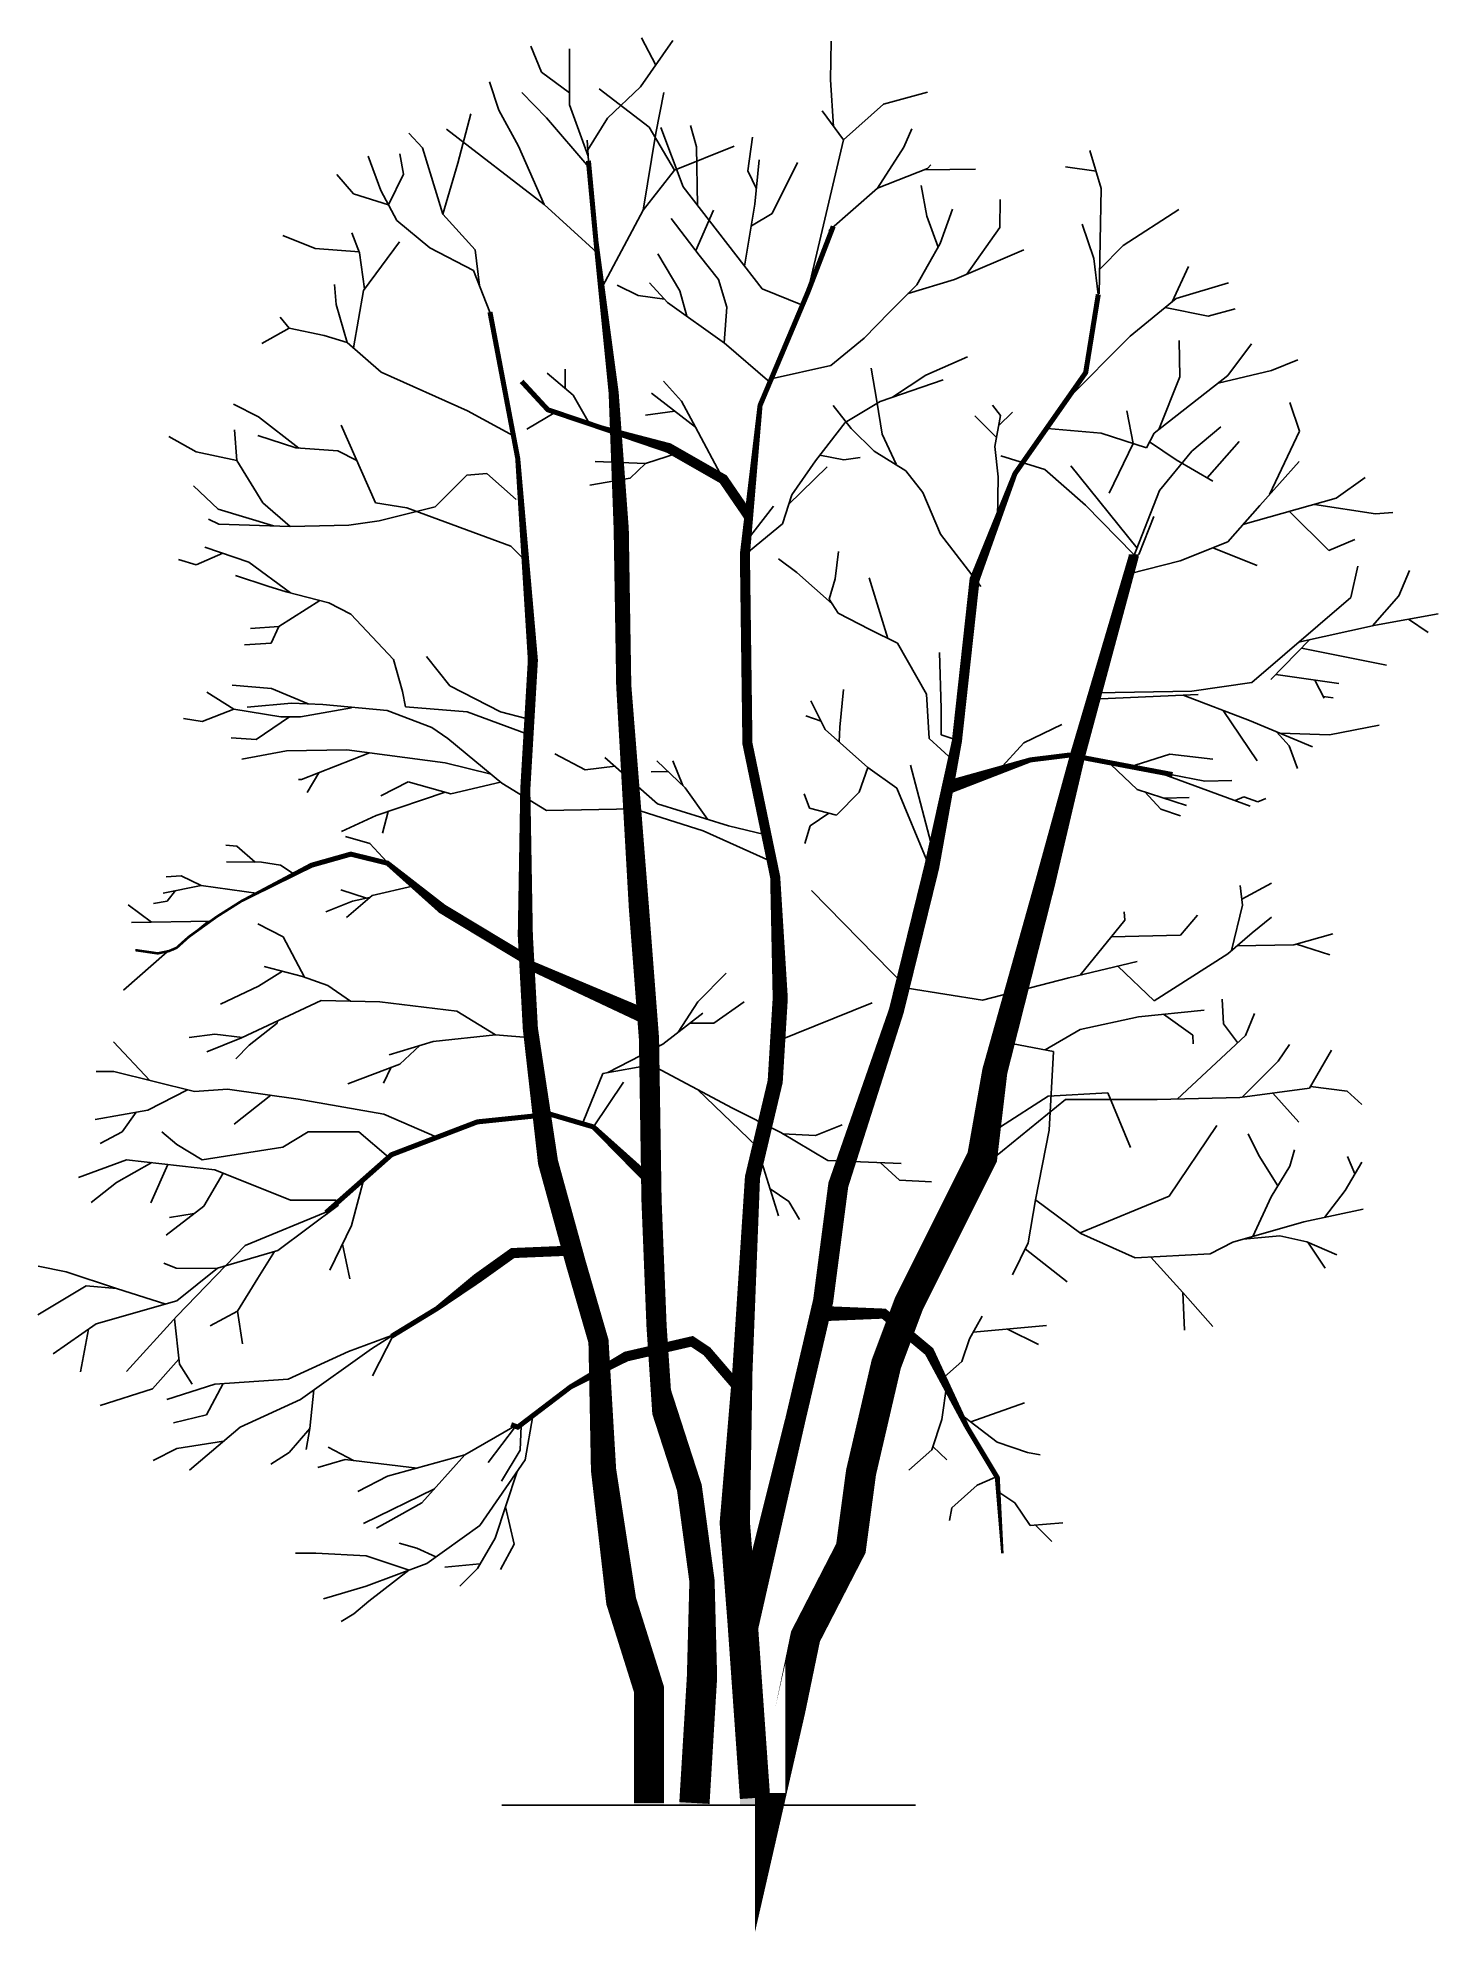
# Model space of a CAD drawing. Header units: millimetres. Extents: x -3326 to 3608, y -629 to 8756.
import ezdxf

# ---------------------------------------------------------------- set-up
doc = ezdxf.new("R2010")
doc.units = ezdxf.units.MM
doc.layers.add('ceco.net 159', color=7, linetype='Continuous')

msp = doc.modelspace()

# ---------------------------------------------------------------- linework, layer by layer
at = {"layer": 'ceco.net 159'}
for p, q in [((-341.8, 8513.9), (-181.2, 8744)), ((-266.5, 8621.8), (-336.2, 8756.5)), ((599.3, 8548.2), (602.5, 8740.3)), ((-832.5, 8586.3), (-885, 8716.1)), ((-693.6, 8424.6), (-693.3, 8703)), ((-693.6, 8484.2), (-832.5, 8586.3)), ((613.4, 8318.1), (599.3, 8548.2)), ((-1042.8, 8398.1), (-1089.7, 8539.3)), ((-807.4, 8359.8), (-929.6, 8486)), ((-299, 8314.9), (-546, 8504.4)), ((-505.9, 8358.5), (-341.8, 8513.9)), ((-265.5, 8283.6), (-227, 8485.8)), ((860.9, 8427.6), (1078.9, 8487.9)), ((-1246.2, 8135), (-1182.7, 8380.9)), ((-946, 8220), (-1042.8, 8398.1)), ((-596.9, 8116.5), (-807.4, 8359.8)), ((-601.1, 8171.2), (-693.6, 8424.6)), ((-602.8, 8202.2), (-505.9, 8358.5)), ((662.7, 8250.5), (557.9, 8394.2)), ((662.7, 8250.5), (860.9, 8427.6)), ((-1421.9, 8212.2), (-1488.4, 8284.6)), ((-819.1, 7931.2), (-1301.9, 8304.8)), ((-328.2, 7903.5), (-265.5, 8283.6)), ((-173.9, 8100.7), (-299, 8314.9)), ((-131, 8017.7), (-241.1, 8312.4)), ((-64.5, 8217), (-94.8, 8322.7)), ((190.3, 8098.4), (213.4, 8264.3)), ((962.8, 8214.5), (1001.5, 8305.6)), ((-1628.2, 8000.6), (-1690.5, 8170.6)), ((-1515.3, 8081.9), (-1534.2, 8182.2)), ((-1320, 7883), (-1421.9, 8212.2)), ((-819.1, 7931.2), (-946, 8220)), ((-599.7, 8147.1), (-605.4, 8250.3)), ((-173.9, 8100.7), (121.2, 8220.7)), ((-59.7, 7925.7), (-64.5, 8217)), ((485.5, 7492.5), (662.7, 8250.5)), ((831.5, 8011.3), (962.8, 8214.5)), ((1940, 8010.2), (1883.5, 8198.3)), ((-1763.1, 7983.2), (-1845.2, 8079.5)), ((-1590, 7929.3), (-1515.3, 8081.9)), ((-1320, 7883), (-1246.2, 8135)), ((-328.2, 7903.5), (-173.9, 8100.7)), ((232.2, 8008.7), (190.3, 8098.4)), ((224.9, 7932.9), (245.9, 8152.4)), ((310.8, 7886.2), (436.3, 8138.8)), ((831.5, 8011.3), (1079.3, 8110.1)), ((1062.5, 8103.4), (1317.8, 8106.5)), ((1079.3, 8110.1), (1095.5, 8127.7)), ((1914.5, 8095.3), (1762.4, 8117.7)), ((-1590, 7929.3), (-1763.1, 7983.2)), ((-1548.4, 7851.3), (-1628.2, 8000.6)), ((260, 7513.8), (-131, 8017.7)), ((590.5, 7801.2), (831.5, 8011.3)), ((1075.8, 7873.2), (1047.5, 8025.2)), ((1929.3, 7488.7), (1940, 8010.2)), ((-557.6, 7692.9), (-819.1, 7931.2)), ((-530, 7524.4), (-328.2, 7903.5)), ((-68.3, 7703.2), (19.5, 7902.5)), ((173.8, 7624.9), (224.9, 7932.9)), ((207.1, 7825.6), (310.8, 7886.2)), ((1142.1, 7737.5), (1203, 7908)), ((1437.9, 7816.3), (1438.9, 7955.5)), ((2048.9, 7727.2), (2323.4, 7906)), ((-1734.2, 7691.9), (-1771.4, 7791.3)), ((-1385.1, 7716.8), (-1548.4, 7851.3)), ((-1160.2, 7707.1), (-1320, 7883)), ((-50.5, 7680), (-190.5, 7862.3)), ((1131.7, 7719), (1075.8, 7873.2)), ((1274.6, 7585.6), (1437.9, 7816.3)), ((1902.7, 7663.6), (1844.9, 7833.4)), ((-1953.7, 7712.9), (-2113.3, 7777.8)), ((-1735.7, 7696), (-1953.7, 7712.9)), ((-1714, 7505.5), (-1534.7, 7746.4)), ((-1169.6, 7603.1), (-1385.1, 7716.8)), ((-1139.8, 7528.8), (-1160.2, 7707.1)), ((1026.2, 7532.1), (1142.1, 7737.5)), ((1213.1, 7559.1), (1555.9, 7706.9)), ((1931.8, 7608.9), (2048.9, 7727.2)), ((-1708.6, 7512.7), (-1734.2, 7691.9)), ((-1087.3, 7397.8), (-1169.6, 7603.1)), ((-147.3, 7503.2), (-256.3, 7686.5)), ((44, 7558.8), (-50.5, 7680)), ((1925.2, 7485.3), (1902.7, 7663.6)), ((2290.5, 7448.8), (2371.3, 7623.3)), ((-1849.6, 7435), (-1856.9, 7534.8)), ((-353.7, 7480.1), (-456.8, 7531.3)), ((-208.5, 7446), (-297.2, 7542.6)), ((85.8, 7422.4), (44, 7558.8)), ((460.1, 7432.5), (260, 7513.8)), ((890.6, 7398.2), (1026.2, 7532.1)), ((983.5, 7489.9), (1213.1, 7559.1)), ((2311.1, 7465.7), (2569.6, 7542.5)), ((-1794.7, 7247.1), (-1849.6, 7435)), ((-1763.8, 7220.2), (-1714, 7505.5)), ((-223.6, 7462.4), (-353.7, 7480.1)), ((73.5, 7243.2), (-208.5, 7446)), ((-113.1, 7377.3), (-147.3, 7503.2)), ((71.8, 7244.7), (85.8, 7422.4)), ((2082.7, 7278.3), (2311.1, 7465.7)), ((2255.9, 7420.4), (2469.8, 7377.7)), ((-2081.6, 7317.4), (-2125.7, 7372.3)), ((765.3, 7268), (890.6, 7398.2)), ((2469.8, 7377.7), (2603.9, 7413.4)), ((-2081.6, 7317.4), (-2217.4, 7242)), ((-1909.2, 7281.8), (-2081.6, 7317.4)), ((-1794.7, 7247.1), (-1909.2, 7281.8)), ((-1626.9, 7100.7), (-1794.7, 7247.1)), ((298.9, 7050.6), (71.8, 7244.7)), ((599.9, 7132.5), (765.3, 7268)), ((1764.6, 6957.7), (2082.7, 7278.3)), ((2329.3, 7077.2), (2325.4, 7256.3)), ((2566.5, 7083.6), (2684.3, 7240.9)), ((1071.9, 7084.7), (1278.2, 7176.4)), ((2783.1, 7109.1), (2912.9, 7161.6)), ((-1199.3, 6908.4), (-1626.9, 7100.7)), ((-675.6, 6986.5), (-804.3, 7095.5)), ((-715.2, 7020), (-715.2, 7115.3)), ((-138.2, 6956.8), (-228.2, 7055.9)), ((306, 7067.6), (599.9, 7132.5)), ((827.7, 6955.9), (799.9, 7119.4)), ((844.3, 6955.1), (1157.1, 7062.7)), ((905.4, 6976.2), (1071.9, 7084.7)), ((2201.3, 6797.6), (2566.5, 7083.6)), ((2224.5, 6815.8), (2329.3, 7077.2)), ((2518.2, 7045.7), (2783.1, 7109.1)), ((-595.5, 6847), (-675.6, 6986.5)), ((-68.9, 6827.2), (-287.6, 6996.4)), ((-68.9, 6827.2), (-138.2, 6956.8)), ((672.5, 6851.5), (844.3, 6955.1)), ((855.5, 6792.3), (827.7, 6955.9)), ((2921, 6808.2), (2874, 6949.5)), ((-2233, 6878.1), (-2357.9, 6941.4)), ((-2034.6, 6723.4), (-2233, 6878.1)), ((-971.1, 6785.4), (-1199.3, 6908.4)), ((-763.3, 6902.2), (-904.2, 6817.3)), ((-171.3, 6906.4), (-317.3, 6886.6)), ((702, 6821.3), (611.6, 6935.4)), ((1420.6, 6776.5), (1313.7, 6883.3)), ((1441.4, 6885.3), (1401.2, 6936)), ((1412.1, 6732.4), (1441.4, 6885.3)), ((1431.4, 6833.4), (1500.2, 6901.5)), ((2097.7, 6746), (2066.9, 6907.8)), ((-2542, 6705.7), (-2678, 6781.1)), ((-2341.7, 6662.3), (-2351.8, 6813.6)), ((-2049, 6724.4), (-2237, 6785.5)), ((-1654.7, 6452.3), (-1823.8, 6837.4)), ((68.1, 6569.7), (-68.9, 6827.2)), ((525.1, 6660.6), (672.5, 6851.5)), ((815.7, 6709.5), (702, 6821.3)), ((923.7, 6643.5), (855.5, 6792.3)), ((1673.7, 6820.2), (1939.5, 6797.2)), ((1939.5, 6797.2), (2163.4, 6724.7)), ((2163.4, 6724.7), (2201.3, 6797.6)), ((2388.1, 6708.4), (2532.5, 6829.8)), ((2773.6, 6493.9), (2921, 6808.2)), ((-2341.7, 6662.3), (-2542, 6705.7)), ((-1840.8, 6710.5), (-2049, 6724.4)), ((-1747.3, 6663.2), (-1840.8, 6710.5)), ((-158, 6698.4), (-317.3, 6648.1)), ((547, 6689), (665.7, 6666.2)), ((665.7, 6666.2), (745.8, 6677.8)), ((972, 6610.7), (815.7, 6709.5)), ((1429.1, 6580.8), (1412.1, 6732.4)), ((1660.1, 6618.6), (1442.6, 6685.9)), ((1979.8, 6500.5), (2097.7, 6746)), ((2179.5, 6755.7), (2311.7, 6665.3)), ((2228.9, 6513.1), (2388.1, 6708.4)), ((2311.7, 6665.3), (2492.8, 6559.8)), ((2464.1, 6576.5), (2622.1, 6756.4)), ((-2211.4, 6452.9), (-2341.7, 6662.3)), ((-1201.3, 6590.3), (-1358.9, 6433)), ((-1103.3, 6597.7), (-1201.3, 6590.3)), ((-958, 6468.9), (-1103.3, 6597.7)), ((-393.5, 6574.5), (-593.1, 6540.5)), ((-317.3, 6648.1), (-565.8, 6658)), ((-317.3, 6648.1), (-393.5, 6574.5)), ((391.6, 6444.1), (582.6, 6631.6)), ((406.8, 6491.7), (525.1, 6660.6)), ((1056.7, 6503.9), (972, 6610.7)), ((1426.9, 6372.7), (1429.1, 6580.8)), ((1861.3, 6441), (1660.1, 6618.6)), ((1788.6, 6636.7), (2117.1, 6227.6)), ((2724.5, 6438.8), (2919.5, 6657.5)), ((3103.9, 6475.6), (3247.6, 6578.8)), ((-2433.2, 6421), (-2555.8, 6537.3)), ((181.1, 6367.1), (78.4, 6523.9)), ((360.9, 6347.8), (406.8, 6491.7)), ((1143, 6298.1), (1056.7, 6503.9)), ((2098.7, 6180.6), (2228.9, 6513.1)), ((-2159.2, 6338.5), (-2433.2, 6421)), ((-2077.2, 6336.2), (-2211.4, 6452.9)), ((-1498.3, 6427.4), (-1654.7, 6452.3)), ((-1358.9, 6433), (-1635.3, 6363.6)), ((-984.4, 6238), (-1498.3, 6427.4)), ((316, 6436.2), (174.8, 6253.3)), ((2099.9, 6197.8), (1861.3, 6441)), ((2200.2, 6385.6), (2125.9, 6196.6)), ((2566.1, 6260), (2724.5, 6438.8)), ((2641.7, 6345.4), (3103.9, 6475.6)), ((2871.9, 6410.2), (3067.1, 6215.8)), ((2995.4, 6445), (3297.8, 6397.7)), ((3297.8, 6397.7), (3384.3, 6405.6)), ((-2429.8, 6346.3), (-2481.7, 6371.7)), ((-2077.2, 6336.2), (-2429.8, 6346.3)), ((-1787, 6342), (-2077.2, 6336.2)), ((-1635.3, 6363.6), (-1787, 6342)), ((175.2, 6194.6), (360.9, 6347.8)), ((1343.2, 6038.1), (1143, 6298.1)), ((-2410.4, 6203), (-2541.8, 6145.4)), ((-2282, 6159.3), (-2499.2, 6233.3)), ((-984.4, 6238), (-911.9, 6166)), ((622.1, 6075.6), (638, 6212)), ((2330.1, 6165.7), (2566.1, 6260)), ((2492, 6230.4), (2711.9, 6142.7)), ((3067.1, 6215.8), (3195.6, 6271.1)), ((-2541.8, 6145.4), (-2630.2, 6171.8)), ((-2075.8, 6006.9), (-2282, 6159.3)), ((431.8, 6107.8), (341.9, 6174.6)), ((607.4, 5952.2), (431.8, 6107.8)), ((2078.7, 6100.3), (2330.1, 6165.7)), ((3175.7, 5983.7), (3210.5, 6139.6)), ((3413, 5991.8), (3466.4, 6117.1)), ((-2187.7, 6039.3), (-2347.8, 6092.6)), ((-2096.1, 6012.2), (-2187.7, 6039.3)), ((-1884.7, 5956.7), (-2096.1, 6012.2)), ((592.4, 5975.4), (622.1, 6075.6)), ((882.4, 5781.1), (790.3, 6080.8)), ((-1930.6, 5968.8), (-2133.3, 5839.8)), ((-1776.1, 5900.7), (-1884.7, 5956.7)), ((637, 5906.1), (592.4, 5975.4)), ((2685.1, 5563), (3175.7, 5983.7)), ((3283.5, 5842.8), (3413, 5991.8)), ((-2133.3, 5839.8), (-2272.9, 5829.2)), ((-2133.3, 5839.8), (-2170.4, 5756.6)), ((-1565.3, 5676.3), (-1776.1, 5900.7)), ((793.8, 5825.4), (637, 5906.1)), ((930.6, 5757), (793.8, 5825.4)), ((2917.2, 5762.1), (3297.4, 5845.9)), ((3297.4, 5845.9), (3608, 5902.2)), ((3460.9, 5875.5), (3559.2, 5810.3)), ((-2170.4, 5756.6), (-2303.3, 5748.4)), ((1074.1, 5505.1), (930.6, 5757)), ((2779.9, 5577.1), (2971.9, 5774.1)), ((2931.1, 5732.3), (3352.4, 5648.9)), ((-1520.7, 5518.6), (-1565.3, 5676.3)), ((-1401.2, 5690.7), (-1285.9, 5546.6)), ((1139, 5711.6), (1147, 5433.9)), ((-2169.6, 5532.1), (-2364.4, 5549.4)), ((-1285.9, 5546.6), (-1035.6, 5416.8)), ((2388.3, 5518.9), (2685.1, 5563)), ((2804.9, 5602.8), (3116, 5557)), ((2997.1, 5574.5), (3043.3, 5485.6)), ((-2355.7, 5430.6), (-2489, 5515.2)), ((-2069.4, 5460), (-2290.5, 5439.5)), ((-1987.5, 5456.6), (-2169.6, 5532.1)), ((-1915.5, 5453.6), (-2069.4, 5460)), ((-1596.7, 5423.2), (-1915.5, 5453.6)), ((-1505.7, 5441.7), (-1520.7, 5518.6)), ((572.5, 5329.5), (502.4, 5471.7)), ((645.1, 5340.6), (664.1, 5527.2)), ((1088.1, 5284.7), (1074.1, 5505.1)), ((1915.3, 5511.2), (2388.3, 5518.9)), ((1936.9, 5480.9), (2419.8, 5502.4)), ((2345.6, 5499.1), (2674, 5373.8)), ((3039.6, 5492.8), (3088.8, 5486)), ((-2513.1, 5368.8), (-2605.2, 5384.4)), ((-2355.4, 5430.6), (-2513.1, 5368.8)), ((-2123.3, 5392.2), (-2355.7, 5430.6)), ((-2080.3, 5392.3), (-2245.6, 5280.3)), ((-2026.2, 5392.4), (-2123.3, 5392.2)), ((-1772.7, 5437.1), (-2026.2, 5392.4)), ((-1376, 5340.1), (-1596.7, 5423.2)), ((-1200.2, 5417), (-1505.7, 5441.7)), ((-896.5, 5304), (-1200.2, 5417)), ((-1035.6, 5416.8), (-908.6, 5384.4)), ((552.5, 5370.1), (477.6, 5396.7)), ((1147, 5433.9), (1147, 5303.5)), ((1556.4, 5263.8), (1745.4, 5354.6)), ((2543.5, 5423.6), (2711.9, 5175)), ((2674, 5373.8), (2986.6, 5244.4)), ((3070.4, 5303.8), (3316, 5351.3)), ((-2245.6, 5280.3), (-2369.2, 5287.5)), ((-1295.3, 5284.7), (-1376, 5340.1)), ((-1028.2, 5062.9), (-1295.3, 5284.7)), ((783.5, 5140.8), (572.5, 5329.5)), ((641.2, 5268.1), (645.1, 5340.6)), ((1202.5, 5179.4), (1088.1, 5284.7)), ((1147, 5303.5), (1202.3, 5285.3)), ((1432.6, 5128.8), (1556.4, 5263.8)), ((2807.2, 5318.7), (2870.8, 5249.4)), ((2826.4, 5310.7), (3070.4, 5303.8)), ((-2095.1, 5223.3), (-2316.3, 5182.1)), ((-1795.8, 5229.6), (-2095.1, 5223.3)), ((-1683.3, 5214.5), (-2021.2, 5081)), ((-1309.2, 5164.6), (-1795.8, 5229.6)), ((-1082.1, 5107.7), (-1309.2, 5164.6)), ((-615.3, 5129.3), (-765.5, 5208.5)), ((-257, 4962), (-517.9, 5191.2)), ((-120.1, 5041), (-261.2, 5173.9)), ((-132, 5052.2), (-182, 5173.9)), ((2107.8, 5152.4), (2280.3, 5207.7)), ((2280.3, 5207.7), (2492.4, 5182.1)), ((2870.8, 5249.4), (2912.4, 5136.6)), ((-2021.2, 5081), (-2036.1, 5082.1)), ((-1935.2, 5114.4), (-1992.1, 5017)), ((-1492.8, 5070.7), (-1627.5, 5000.8)), ((-1280.9, 5011.6), (-1492.8, 5070.7)), ((-1035.7, 5069.2), (-1280.9, 5011.6)), ((-468.1, 5147.5), (-615.3, 5129.3)), ((-204.9, 5120.8), (-288.4, 5120.2)), ((783.5, 5140.8), (741.4, 5019)), ((927.9, 5038.5), (783.5, 5140.8)), ((995.9, 5152.3), (1112.2, 4707.7)), ((1987.2, 5155.7), (2117.7, 5031.9)), ((2242.1, 5109.9), (2678.1, 4950.2)), ((2283.6, 5107), (2453.6, 5074)), ((2453.6, 5074), (2587.3, 5077.3)), ((-1309.1, 5019.5), (-1651.4, 4902.7)), ((-806.9, 4928.7), (-1028.2, 5062.9)), ((-9.8, 4884.7), (-120.1, 5041)), ((495.3, 4939), (469.1, 5011.1)), ((741.4, 5019), (629.6, 4905.3)), ((1080.8, 4668.8), (927.9, 5038.5)), ((2117.7, 5031.9), (2362, 4953.5)), ((2155.1, 5019.9), (2234.9, 4934.5)), ((2251.8, 4988.8), (2375.2, 4993.1)), ((2602.7, 4977.8), (2646.7, 4996.2)), ((2646.7, 4996.2), (2714.6, 4971.6)), ((2714.6, 4971.6), (2754.4, 4988)), ((-1651.4, 4902.7), (-1822.2, 4823.9)), ((-1591.4, 4923.7), (-1619.8, 4816.5)), ((-375.1, 4936.2), (-806.9, 4928.7)), ((-30.8, 4827.2), (-375.1, 4936.2)), ((-257, 4962), (93.8, 4852.3)), ((629.6, 4905.3), (495.3, 4939)), ((591.5, 4914.9), (499, 4852.1)), ((2234.9, 4934.5), (2333.1, 4901.5)), ((-1682.6, 4765.3), (-1803.1, 4799.1)), ((331.8, 4663.5), (-30.8, 4827.2)), ((93.8, 4852.3), (273, 4808.5)), ((499, 4852.1), (472.1, 4765.4)), ((-2340.4, 4751.2), (-2395.7, 4756.2)), ((-2250, 4672.3), (-2340.4, 4751.2)), ((-1596.7, 4672.7), (-1682.6, 4765.3)), ((-2616.1, 4605.1), (-2690.4, 4599.4)), ((-2518, 4557), (-2616.1, 4605.1)), ((-2218.1, 4671.8), (-2392, 4674.3)), ((-2218.1, 4671.8), (-2125, 4657.1)), ((-2125, 4657.1), (-2057.4, 4612.8)), ((-2518, 4557), (-2705.2, 4518.7)), ((-2644.2, 4531.2), (-2685.5, 4478.9)), ((-2232.8, 4517.5), (-2518, 4557)), ((-1698.2, 4493.5), (-1826.2, 4535.8)), ((-1671, 4507.7), (-1797.3, 4398.8)), ((-1471.3, 4553.1), (-1671, 4507.7)), ((505.1, 4531.5), (979.2, 4047.3)), ((2639.8, 4458.9), (2627.4, 4557.2)), ((2636, 4489.3), (2782.2, 4567.6)), ((-2763.8, 4374.4), (-2879.4, 4461.5)), ((-2685.5, 4478.9), (-2754, 4467.3)), ((-1768.4, 4478.9), (-1900.5, 4426.9)), ((-1684.2, 4496.4), (-1768.4, 4478.9)), ((2056.6, 4384.4), (2053.4, 4426)), ((2585.2, 4234.6), (2639.8, 4458.9)), ((-2471.5, 4379.4), (-2863.2, 4372.7)), ((-2485.9, 4376.7), (-2654.3, 4238.1)), ((-2111.3, 4302.7), (-2236.2, 4366)), ((1834.8, 4112.5), (2056.6, 4384.4)), ((2331.8, 4309.7), (2417.3, 4410.4)), ((2566.5, 4218.4), (2687, 4322.6)), ((2687, 4322.6), (2783.1, 4399.7)), ((-2685.5, 4227.1), (-2902.6, 4038.1)), ((-2005.8, 4102.9), (-2111.3, 4302.7)), ((1989.2, 4301.8), (2331.8, 4309.7)), ((2611.7, 4257.5), (2893.2, 4262.4)), ((2893.2, 4262.4), (3086.1, 4317.1)), ((2907.6, 4266.5), (3071.1, 4212.7)), ((-2114.1, 4132.1), (-2232.8, 4057.6)), ((-2015.3, 4106.3), (-2205.4, 4155.9)), ((1779.6, 4099.3), (2118, 4180.1)), ((2022.3, 4157.3), (2201.2, 3984.4)), ((2201.2, 3984.4), (2566.5, 4218.4)), ((-2232.8, 4057.6), (-2422.2, 3968)), ((-1889.6, 4061.2), (-2015.3, 4106.3)), ((-1778.3, 3983.5), (-1889.6, 4061.2)), ((-58.1, 3980.3), (83, 4122.3)), ((979.2, 4047.3), (1352.2, 3987.6)), ((1352.2, 3987.6), (1779.6, 4099.3)), ((-1922.6, 3986.4), (-2318.3, 3801.1)), ((-1632.9, 3980.6), (-1922.6, 3986.4)), ((-1252.1, 3934.5), (-1632.9, 3980.6)), ((-155.5, 3830.1), (-58.1, 3980.3)), ((21.1, 3874.6), (171.3, 3980.3)), ((334.2, 3784.6), (804.7, 3975.4)), ((2545, 3871.3), (2538.6, 3992.6)), ((-2141.2, 3874.7), (-2280.1, 3764.7)), ((-2141.2, 3874.7), (-2138.8, 3885.2)), ((-1059.9, 3816.9), (-1252.1, 3934.5)), ((-231.7, 3769.8), (-32.9, 3923.7)), ((-96.3, 3874.6), (21.1, 3874.6)), ((1836.3, 3843.7), (2123.9, 3905.9)), ((2123.9, 3905.9), (2450.1, 3938.4)), ((2248.8, 3918.3), (2392.8, 3814.4)), ((2615.3, 3777.9), (2545, 3871.3)), ((2653.6, 3813.7), (2698, 3922.8)), ((-2772.1, 3590.9), (-2952.2, 3781.9)), ((-2450.2, 3820.2), (-2576.5, 3802.8)), ((-2318.3, 3801.1), (-2490.3, 3732.3)), ((-2313.2, 3802.8), (-2450.2, 3820.2)), ((-2280.1, 3764.7), (-2346, 3697.9)), ((-1367.9, 3783.6), (-1586.2, 3716.8)), ((-1434.5, 3763.2), (-1534, 3671.6)), ((-1059.9, 3816.9), (-1367.9, 3783.6)), ((-879.9, 3802.4), (-1059.9, 3816.9)), ((-503.9, 3629.4), (-231.7, 3769.8)), ((1468.9, 3778.2), (1703.9, 3733.3)), ((1661.4, 3741.5), (1836.3, 3843.7)), ((2315.8, 3498.4), (2653.6, 3813.7)), ((2392.8, 3814.4), (2395.6, 3771.6)), ((2815.5, 3685.8), (2872.1, 3769.5)), ((-1534, 3671.6), (-1790.7, 3574.2)), ((-527.9, 3625.1), (-289.1, 3667.9)), ((-289.1, 3667.9), (114.4, 3453.4)), ((1703.9, 3733.3), (1682.3, 3344.8)), ((2637.3, 3507.3), (2815.5, 3685.8)), ((2971.1, 3551.6), (3080.3, 3741.3)), ((-2949.8, 3635.3), (-3037.3, 3635.3)), ((-2749.8, 3585.3), (-2949.8, 3635.3)), ((-2549.8, 3535.3), (-2749.8, 3585.3)), ((-1575.8, 3655.7), (-1614.9, 3576.7)), ((-626, 3385.7), (-527.9, 3625.1)), ((-574.8, 3360.3), (-425.7, 3582.3)), ((-2584.6, 3544.1), (-2781.1, 3443.1)), ((-2387.3, 3547.8), (-2549.8, 3535.3)), ((-2037.3, 3497.8), (-2387.3, 3547.8)), ((-2172.1, 3517.1), (-2354.9, 3373.5)), ((-1612.3, 3422.8), (-2037.3, 3497.8)), ((-60, 3546.1), (233.8, 3262.7)), ((1360.9, 3169.1), (1762.3, 3496)), ((1440.7, 3360.6), (1677.1, 3512.5)), ((1677.1, 3512.5), (1973, 3528.6)), ((1762.3, 3496), (2216.3, 3496)), ((1973, 3528.6), (2084.6, 3258)), ((2216.3, 3496), (2627, 3506)), ((2627, 3506), (2971.1, 3551.6)), ((2789.1, 3527.5), (2918.6, 3384.7)), ((2976.3, 3560.5), (3157.1, 3536.9)), ((3157.1, 3536.9), (3230.5, 3470.8)), ((-2781.1, 3443.1), (-3043.3, 3396.3)), ((-2839.2, 3432.7), (-2909.2, 3335.6)), ((-1349.8, 3310.3), (-1612.3, 3422.8)), ((114.4, 3453.4), (352.8, 3332.2)), ((-2909.2, 3335.6), (-3018.1, 3278.7)), ((-2637.3, 3272.8), (-2712.3, 3335.3)), ((-1987.3, 3335.3), (-2112.3, 3260.3)), ((-1737.3, 3335.3), (-1987.3, 3335.3)), ((-1590.6, 3211.2), (-1737.3, 3335.3)), ((352.8, 3332.2), (585.5, 3194.6)), ((361.9, 3326.8), (525.4, 3317.5)), ((525.4, 3317.5), (657.5, 3371.1)), ((1682.3, 3344.8), (1614.5, 2999.7)), ((2276.5, 3017.8), (2511.9, 3367.3)), ((2720.9, 3219.2), (2667.5, 3325.9)), ((-2887.3, 3197.8), (-3124.8, 3110.3)), ((-2449.8, 3147.8), (-2887.3, 3197.8)), ((-2512.3, 3197.8), (-2637.3, 3272.8)), ((-2112.3, 3260.3), (-2512.3, 3197.8)), ((233.8, 3262.7), (341.7, 2920)), ((585.5, 3194.6), (949.4, 3179)), ((2814.6, 3068.3), (2720.9, 3219.2)), ((2874.4, 3166.2), (2896.1, 3246.5)), ((3159.5, 3214.1), (3196.2, 3128.2)), ((-2762.6, 3183.6), (-2937.3, 3085.3)), ((-2683.2, 3174.5), (-2766, 2983.4)), ((-2408.6, 3131.4), (-2504.8, 2967.3)), ((-2074.8, 2997.8), (-2449.8, 3147.8)), ((-1710, 3107.3), (-1773.2, 2871.3)), ((845.4, 3183.5), (940.6, 3097.1)), ((2781.8, 3014.4), (2874.4, 3166.2)), ((3147.7, 3045.1), (3229.9, 3185.8)), ((-2937.3, 3085.3), (-3062.3, 2985.3)), ((299.6, 3053.8), (392.5, 2990.6)), ((940.6, 3097.1), (1099.9, 3088)), ((1835.5, 2835.6), (2276.5, 3017.8)), ((2690.9, 2817.4), (2781.8, 3014.4)), ((3045.1, 2911.9), (3147.7, 3045.1)), ((-2504.8, 2967.3), (-2691.6, 2824.5)), ((-2552.8, 2930.6), (-2674.7, 2912.2)), ((-1874.8, 2947.8), (-2299.8, 2772.8)), ((-1837.3, 2972.8), (-2137.3, 2747.8)), ((-1849.8, 2997.8), (-2074.8, 2997.8)), ((392.5, 2990.6), (445.4, 2902.3)), ((1614.5, 2999.7), (1577.2, 2785.9)), ((1614.5, 2999.7), (1839.4, 2832.7)), ((2943.8, 2889.8), (3236.5, 2953.5)), ((-1773.2, 2871.3), (-1880.4, 2650.6)), ((1839.4, 2832.7), (2107.6, 2711.8)), ((2591.5, 2788.9), (2943.8, 2889.8)), ((2642.8, 2803.6), (2824.8, 2820.3)), ((2824.8, 2820.3), (2957.8, 2791.4)), ((-2299.8, 2772.8), (-2637.3, 2422.8)), ((-2137.3, 2747.8), (-2437.3, 2660.3)), ((-2154.5, 2742.8), (-2237.3, 2610.3)), ((-1817.7, 2779.8), (-1781.6, 2608.4)), ((1577.2, 2785.9), (1500.8, 2626.8)), ((1562.9, 2756), (1771.1, 2592)), ((2107.6, 2711.8), (2479.6, 2730.7)), ((2479.6, 2730.7), (2591.5, 2788.9)), ((2957.8, 2791.4), (3105.9, 2727.1)), ((2962.9, 2789.3), (3048.7, 2659.9)), ((-3186.6, 2641.9), (-3324.5, 2671)), ((-2937.3, 2560.3), (-3186.6, 2641.9)), ((-2640.6, 2659.9), (-2702.5, 2685.8)), ((-2440, 2658.2), (-2640.6, 2659.9)), ((-2437.3, 2660.3), (-2637.3, 2497.8)), ((2185.9, 2715.8), (2343.8, 2539.3)), ((-3087.3, 2572.8), (-3326, 2429.6)), ((-2937.3, 2560.3), (-3087.3, 2572.8)), ((-2692, 2482.5), (-2937.3, 2560.3)), ((-2237.3, 2610.3), (-2337.3, 2447.8)), ((2343.8, 2539.3), (2352.4, 2353.4)), ((2343.8, 2539.3), (2493.3, 2371)), ((-2637.3, 2497.8), (-3037.3, 2385.3)), ((-2337.3, 2447.8), (-2472.2, 2374.3)), ((-2337.3, 2447.8), (-2312.3, 2285.3)), ((-3037.3, 2385.3), (-3249.8, 2235.3)), ((-3075.9, 2358.1), (-3115, 2146.6)), ((-2637.3, 2422.8), (-2887.3, 2147.8)), ((-2649.7, 2409.2), (-2624.8, 2185.3)), ((1287.7, 2310.3), (1350.2, 2422.8)), ((1305.8, 2343), (1669, 2376)), ((1476.4, 2358.5), (1629.1, 2282.6)), ((-1674.8, 2260.3), (-2024.8, 2010.3)), ((-1565.4, 2329.5), (-1787.3, 2247.8)), ((-1565.4, 2329.5), (-1674.8, 2260.3)), ((-1668.4, 2127), (-1565.4, 2329.5)), ((1250.2, 2197.8), (1287.7, 2310.3)), ((-2627.5, 2209.9), (-2759, 2061.8)), ((-2624.8, 2185.3), (-2562.3, 2085.3)), ((-1787.3, 2247.8), (-2087.3, 2110.3)), ((1150.2, 2110.3), (1250.2, 2197.8)), ((-2449.8, 2085.3), (-2687.3, 2010.3)), ((-2408.7, 2088.2), (-2491.1, 1934.3)), ((-2087.3, 2110.3), (-2449.8, 2085.3)), ((1175.2, 2085.3), (1150.2, 1910.3)), ((-2759, 2061.8), (-3017.7, 1980.1)), ((-2024.8, 2010.3), (-2324.8, 1872.8)), ((-1959.4, 2057.1), (-1978.6, 1866)), ((1293.3, 1899.3), (1559.8, 1992.9)), ((-2491.1, 1934.3), (-2655.1, 1894.9)), ((-962.5, 1879.9), (-1212.3, 1735.3)), ((-938.1, 1759.1), (-932.3, 1879.6)), ((-875.8, 1929.2), (-912.3, 1710.3)), ((1150.2, 1910.3), (1100.2, 1760.3)), ((1262.7, 1922.8), (1425.2, 1797.8)), ((-2406.7, 1803.3), (-2637.4, 1766.6)), ((-2324.8, 1872.8), (-2574.8, 1660.3)), ((-1978.6, 1866), (-2081.4, 1747.7)), ((-1978.6, 1866), (-1997.9, 1762.4)), ((-960.1, 1876.5), (-1095.9, 1696.9)), ((1425.2, 1797.8), (1575.2, 1747.8)), ((-2637.4, 1766.6), (-2756, 1707)), ((-2081.4, 1747.7), (-2171.8, 1688.6)), ((-1804.5, 1712.7), (-1940.5, 1672.1)), ((-1762.9, 1707.7), (-1888.9, 1773.9)), ((-1447.9, 1669.8), (-1804.5, 1712.7)), ((-1212.3, 1735.3), (-1594.4, 1629.1)), ((-1212.3, 1735.3), (-1424.8, 1497.8)), ((-912.3, 1710.3), (-1137.3, 1385.3)), ((-1029.7, 1604.7), (-938.1, 1759.1)), ((1100.2, 1760.3), (987.7, 1660.3)), ((1105.6, 1776.6), (1175.2, 1710.3)), ((1575.2, 1747.8), (1637.7, 1735.3)), ((-1594.4, 1629.1), (-1741.7, 1554.2)), ((-952.5, 1652.3), (-1062.3, 1322.8)), ((1412.7, 1622.8), (1325.2, 1585.3)), ((-1362.2, 1567.8), (-1713.7, 1395.6)), ((1325.2, 1585.3), (1200.2, 1472.8)), ((1437.7, 1547.8), (1512.7, 1497.8)), ((-1424.8, 1497.8), (-1649.8, 1372.8)), ((-1010.8, 1477.4), (-966.9, 1292.7)), ((1200.2, 1472.8), (1187.7, 1410.3)), ((1512.7, 1497.8), (1587.7, 1385.3)), ((-1137.3, 1385.3), (-1399.8, 1197.8)), ((-1062.3, 1322.8), (-1149.8, 1172.8)), ((1587.7, 1385.3), (1750.2, 1397.8)), ((1614.2, 1387.4), (1695.1, 1306.4)), ((-1949.8, 1247.8), (-2049.8, 1247.8)), ((-1699.8, 1235.3), (-1949.8, 1247.8)), ((-1488, 1164.8), (-1699.8, 1235.3)), ((-1449.8, 1272.8), (-1537.3, 1297.8)), ((-1355.1, 1229.8), (-1449.8, 1272.8)), ((-966.9, 1292.7), (-1035.5, 1167.2)), ((-1399.8, 1197.8), (-1699.8, 1085.3)), ((-1489.5, 1164.2), (-1687.3, 1010.3)), ((-1136.9, 1194.9), (-1310.3, 1178.8)), ((-1149.8, 1172.8), (-1237.3, 1085.3)), ((-1699.8, 1085.3), (-1912.3, 1022.8)), ((-1762.3, 947.8), (-1824.8, 910.3)), ((-1687.3, 1010.3), (-1762.3, 947.8)), ((-1029.2, 0), (1020.1, 0))]:
    msp.add_line(p, q, dxfattribs=at)
for points in [[(-74.8, 10.3, 150, 150, 0), (-37.3, 635.3, 150, 125, 0), (-37.3, 1110.3, 125, 125, 0), (-99.8, 1572.8, 125, 125, 0), (-237.3, 1997.8, 100, 100, 0), (-262.3, 2372.8, 100, 100, 0), (-287.3, 2997.8, 100, 100, 0), (-299.8, 3797.8, 100, 100, 0), (-349.8, 4447.8, 100, 75, 0), (-424.8, 5547.8, 75, 75, 0), (-437.3, 6322.8, 75, 50, 0), (-474.8, 6997.8, 50, 25, 0), (-562.3, 7747.8, 25, 25, 0), (-599.8, 8147.8, 25, 25, 0)], [(225.2, 35.3, 150, 150, 0), (162.7, 922.8, 150, 150, 0), (125.2, 1397.8, 150, 100, 0), (162.7, 2147.8, 100, 75, 0), (212.7, 3110.3, 75, 75, 0), (325.2, 3585.3, 75, 75, 0), (350.2, 3997.8, 75, 50, 0), (325.2, 4597.8, 50, 50, 0), (187.7, 5260.3, 50, 50, 0), (175.2, 6197.8, 50, 25, 0), (250.2, 6935.3, 25, 25, 0), (487.7, 7497.8, 25, 25, 0), (612.7, 7822.8, 25, 25, 0)], [(162.7, 810.3, 125, 100, 0), (425.2, 1910.3, 100, 100, 0), (562.7, 2497.8, 100, 100, 0), (637.7, 3072.8, 100, 75, 0), (925.2, 3935.3, 75, 75, 0), (1100.2, 4647.8, 75, 50, 0), (1225.2, 5272.8, 50, 50, 0), (1312.7, 6072.8, 50, 25, 0), (1512.7, 6597.8, 25, 25, 0), (1862.7, 7097.8, 25, 25, 0), (1925.2, 7485.3, 25, 25, 0)], [(-299.8, 10.3, 150, 150, 0), (-299.8, 572.8, 150, 150, 0), (-437.3, 1010.3, 150, 125, 0), (-524.8, 1660.3, 125, 100, 0), (-549.8, 2297.8, 100, 100, 0), (-662.3, 2685.3, 100, 100, 0), (-799.8, 3185.3, 100, 75, 0), (-887.3, 3847.8, 75, 75, 0), (-912.3, 4310.3, 75, 50, 0), (-912.3, 5035.3, 50, 50, 0), (-874.8, 5672.8, 50, 25, 0), (-949.8, 6672.8, 25, 25, 0), (-1087.3, 7397.8, 25, 25, 0)], [(194.3, 6385.3, 50, 50, 0), (68.1, 6569.7, 50, 50, 0), (-201.8, 6724, 50, 25, 0), (-531.9, 6823.1, 25, 25, 0), (-801, 6913.9, 25, 25, 0), (-930.6, 7054.2, 25, 25, 0)], [(300.2, 60.3, 150, 150, 0), (300.2, 35.3, 150, 150, 0), (400.2, 472.8, 150, 150, 0), (475.2, 835.3, 150, 150, 0), (700.2, 1272.8, 150, 150, 0), (750.2, 1647.8, 150, 150, 0), (875.2, 2185.3, 150, 150, 0), (987.7, 2485.3, 150, 150, 0), (1212.7, 2935.3, 150, 150, 0), (1350.2, 3210.3, 150, 125, 0), (1412.7, 3635.3, 125, 100, 0), (1662.7, 4572.8, 100, 75, 0), (1825.2, 5210.3, 75, 50, 0), (2100.2, 6185.3, 50, 50, 0), (2099.9, 6197.8, 50, 50, 0)], [(1179.2, 5042.7, 67.1, 25, 0), (1588.6, 5178.8, 25, 25, 0), (1782.5, 5202.8, 25, 25, 0), (2292.7, 5106.2, 25, 25, 0)], [(-905.7, 4188.9, 50, 50, 0), (-1323.2, 4440.6, 50, 25, 0), (-1594.7, 4667.2, 25, 25, 0), (-1776.5, 4712, 25, 25, 0), (-1970.7, 4657.2, 25, 12.5, 0), (-2318.1, 4479.2, 12.5, 12.5, 0), (-2440.1, 4402, 12.5, 12.5, 0), (-2578.4, 4302.4, 12.5, 12.5, 0), (-2639.4, 4247.6, 12.5, 12.5, 0), (-2678, 4231.4, 12.5, 12.5, 0), (-2732.8, 4220.2, 12.5, 12.5, 0), (-2843.6, 4236.4, 12.5, 12.5, 0)], [(-308.8, 3903.2, 75, 47.1, 0), (-904.6, 4168.4, 50, 50, 0)], [(-299.8, 3097.8, 50, 25, 0), (-574.8, 3360.3, 25, 25, 0), (-787.3, 3422.8, 25, 25, 0), (-1149.8, 3385.3, 25, 25, 0), (-1574.8, 3222.8, 25, 25, 0), (-1899.8, 2935.3, 25, 25, 0)], [(-674.8, 2747.8, 50, 50, 0), (-974.8, 2735.3, 50, 50, 0), (-1149.8, 2610.3, 50, 25, 0), (-1349.8, 2460.3, 25, 25, 0), (-1574.8, 2322.8, 25, 25, 0)], [(562.7, 2435.3, 75, 50, 0), (862.7, 2435.3, 50, 50, 0), (1087.7, 2247.8, 50, 25, 0), (1275.2, 1872.8, 25, 25, 0), (1425.2, 1622.8, 25, 12.5, 0), (1450.2, 1247.8, 12.5, 12.5, 0)], [(137.7, 2072.8, 50, 50, 0), (-12.3, 2247.8, 50, 50, 0), (-87.3, 2297.8, 50, 50, 0), (-412.3, 2222.8, 50, 25, 0), (-687.3, 2072.8, 25, 25, 0), (-949.8, 1872.8, 25, 25, 0), (-982.5, 1885.4, 25, 25, 0)]]:
    msp.add_lwpolyline(points, format="xyseb", dxfattribs=at)
for points in [[(-374.8, 10.3), (-374.8, 0), (-224.9, 10.3), (-224.9, 0)], [(-149.6, 14.8), (-149.6, 0), (0, 6.1), (0, 0)], [(150.4, 0), (150.4, 47.2), (373.1, 0), (373.1, 46.3)]]:
    msp.add_solid(points, dxfattribs=at)

doc.saveas('drawing.dxf')
